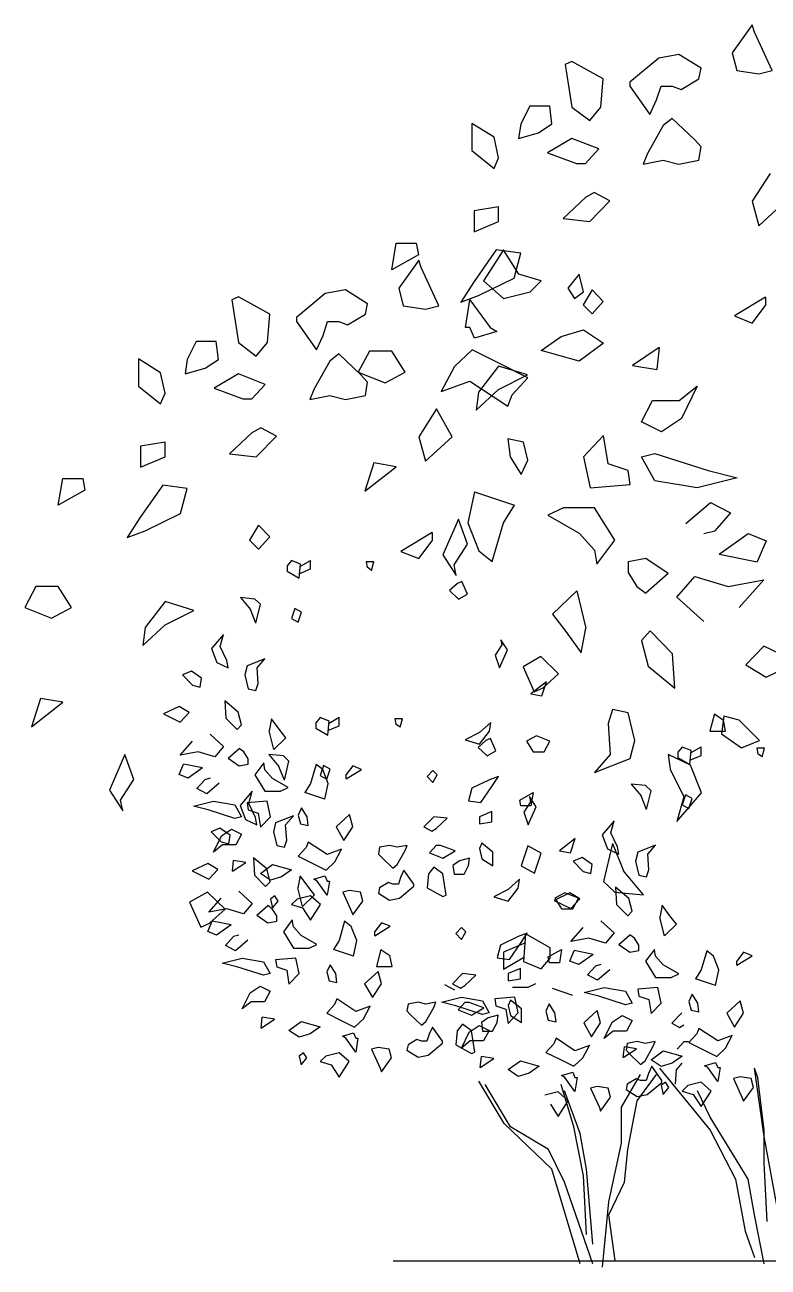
# Model space of a CAD drawing. Extents: x 334243 to 335327, y 65567 to 66446.
# Drawn here: x 334243 to 334765, y 65567 to 66438 of the extents above; entities that cross this region are included whole.
import ezdxf

# ---------------------------------------------------------------- set-up
doc = ezdxf.new("R2010")
doc.units = 0
doc.header["$MEASUREMENT"] = 0
doc.layers.get('0').update_dxf_attribs({"linetype": 'CONTINUOUS'})

msp = doc.modelspace()

# ---------------------------------------------------------------- linework, layer by layer
at = {"color": 7, "linetype": 'CONTINUOUS'}
for p, q in [((334753.69, 66438.5), (334739.62, 66418.97)), ((334755.25, 66433.42), (334753.69, 66438.5)), ((334767.75, 66406.47), (334755.25, 66433.42)), ((334627.12, 66412.72), (334622.44, 66410.77)), ((334622.44, 66410.77), (334627.12, 66380.69)), ((334649, 66400.61), (334627.12, 66412.72)), ((334688.06, 66415.06), (334667.75, 66398.27)), ((334702.12, 66417.8), (334688.06, 66415.06)), ((334717.75, 66408.03), (334702.12, 66417.8)), ((334739.62, 66418.97), (334742.75, 66406.47)), ((334716.19, 66400.61), (334717.75, 66408.03)), ((334742.75, 66406.47), (334758.38, 66404.12)), ((334758.38, 66404.12), (334767.75, 66406.47)), ((334647.44, 66380.69), (334649, 66400.61)), ((334667.75, 66398.27), (334667.75, 66395.53)), ((334667.75, 66395.53), (334681.81, 66375.61)), ((334686.5, 66385.77), (334689.62, 66395.53)), ((334689.62, 66395.53), (334697.44, 66395.53)), ((334697.44, 66395.53), (334703.69, 66393.19)), ((334703.69, 66393.19), (334716.19, 66400.61)), ((334681.81, 66375.61), (334686.5, 66385.77)), ((334597.44, 66381.47), (334591.19, 66368.97)), ((334611.5, 66381.47), (334597.44, 66381.47)), ((334613.06, 66368.97), (334611.5, 66381.47)), ((334627.12, 66380.69), (334639.62, 66371.31)), ((334639.62, 66371.31), (334647.44, 66380.69)), ((334572.44, 66359.59), (334556.81, 66369.36)), ((334556.81, 66369.36), (334556.81, 66350.22)), ((334591.19, 66368.97), (334589.62, 66358.81)), ((334603.69, 66362.72), (334613.06, 66368.97)), ((334691.19, 66367.8), (334680.25, 66348.27)), ((334697.44, 66372.88), (334691.19, 66367.8)), ((334713.06, 66358.03), (334697.44, 66372.88)), ((334575.56, 66345.14), (334572.44, 66359.59)), ((334589.62, 66358.81), (334603.69, 66362.72)), ((334627.12, 66358.81), (334609.94, 66348.66)), ((334645.88, 66351.39), (334627.12, 66358.81)), ((334556.81, 66350.22), (334572.44, 66337.72)), ((334636.5, 66341.23), (334645.88, 66351.39)), ((334717.75, 66352.95), (334713.06, 66358.03)), ((334716.19, 66343.58), (334717.75, 66352.95)), ((334572.44, 66337.72), (334575.56, 66345.14)), ((334609.94, 66348.66), (334630.25, 66341.23)), ((334630.25, 66341.23), (334636.5, 66341.23)), ((334680.25, 66348.27), (334677.12, 66340.84)), ((334677.12, 66340.84), (334691.19, 66343.58)), ((334691.19, 66343.58), (334702.12, 66340.84)), ((334702.12, 66340.84), (334716.19, 66343.58)), ((334766.19, 66334.2), (334753.69, 66314.67)), ((334636.5, 66317.41), (334620.88, 66302.56)), ((334642.75, 66320.92), (334636.5, 66317.41)), ((334639.62, 66300.61), (334653.69, 66315.06)), ((334653.69, 66315.06), (334642.75, 66320.92)), ((334753.69, 66314.67), (334758.38, 66297.48)), ((334758.38, 66297.48), (334777.12, 66314.67)), ((334575.56, 66310.77), (334558.38, 66308.03)), ((334558.38, 66308.03), (334558.38, 66293.19)), ((334575.56, 66300.61), (334575.56, 66310.77)), ((334558.38, 66293.19), (334575.56, 66300.61)), ((334620.88, 66302.56), (334639.62, 66300.61)), ((334500.56, 66266.62), (334503.69, 66285.38)), ((334503.69, 66285.38), (334517.75, 66285.38)), ((334517.75, 66285.38), (334519.31, 66277.17)), ((334574, 66280.69), (334558.38, 66258.42)), ((334578.97, 66280.73), (334564.91, 66258.86)), ((334591.19, 66278.34), (334574, 66280.69)), ((334589.91, 66263.55), (334578.97, 66280.73)), ((334519.31, 66277.17), (334500.56, 66266.62)), ((334519.59, 66273.31), (334505.53, 66253.78)), ((334521.16, 66268.23), (334519.59, 66273.31)), ((334586.5, 66260.77), (334591.19, 66278.34)), ((334533.66, 66241.28), (334521.16, 66268.23)), ((334605.53, 66258.86), (334589.91, 66263.55)), ((334632.09, 66263.55), (334624.28, 66253.78)), ((334635.22, 66251.05), (334632.09, 66263.55)), ((334505.53, 66253.78), (334508.66, 66241.28)), ((334558.38, 66258.42), (334549, 66243.97)), ((334561.5, 66248.66), (334586.5, 66260.77)), ((334564.91, 66258.86), (334578.97, 66246.36)), ((334597.72, 66251.05), (334605.53, 66258.86)), ((334624.28, 66253.78), (334628.97, 66246.36)), ((334393.03, 66247.53), (334388.34, 66245.58)), ((334388.34, 66245.58), (334393.03, 66215.5)), ((334414.91, 66235.42), (334393.03, 66247.53)), ((334453.97, 66249.88), (334433.66, 66233.08)), ((334468.03, 66252.61), (334453.97, 66249.88)), ((334483.66, 66242.84), (334468.03, 66252.61)), ((334549, 66243.97), (334561.5, 66248.66)), ((334552.41, 66226.05), (334555.53, 66245.58)), ((334555.53, 66245.58), (334569.59, 66226.05)), ((334578.97, 66246.36), (334597.72, 66251.05)), ((334628.97, 66246.36), (334635.22, 66251.05)), ((334641.19, 66252.56), (334634.94, 66242.02)), ((334649, 66244.36), (334641.19, 66252.56)), ((334763.06, 66247.48), (334741.19, 66234.2)), ((334763.06, 66247.48), (334763.06, 66241.62)), ((334482.09, 66235.42), (334483.66, 66242.84)), ((334508.66, 66241.28), (334524.28, 66238.94)), ((334524.28, 66238.94), (334533.66, 66241.28)), ((334634.94, 66242.02), (334641.19, 66235.77)), ((334641.19, 66235.77), (334649, 66244.36)), ((334753.69, 66229.12), (334763.06, 66241.62)), ((334413.34, 66215.5), (334414.91, 66235.42)), ((334433.66, 66233.08), (334433.66, 66230.34)), ((334433.66, 66230.34), (334447.72, 66210.42)), ((334452.41, 66220.58), (334455.53, 66230.34)), ((334455.53, 66230.34), (334463.34, 66230.34)), ((334463.34, 66230.34), (334469.59, 66228)), ((334469.59, 66228), (334482.09, 66235.42)), ((334741.19, 66234.2), (334753.69, 66229.12)), ((334447.72, 66210.42), (334452.41, 66220.58)), ((334555.53, 66226.05), (334552.41, 66226.05)), ((334558.66, 66218.62), (334555.53, 66226.05)), ((334574.28, 66223.31), (334558.66, 66218.62)), ((334569.59, 66226.05), (334574.28, 66223.31)), ((334605.53, 66210.03), (334619.59, 66219.8)), ((334619.59, 66219.8), (334635.22, 66224.48)), ((334635.22, 66224.48), (334649.28, 66215.11)), ((334363.34, 66216.28), (334357.09, 66203.78)), ((334377.41, 66216.28), (334363.34, 66216.28)), ((334378.97, 66203.78), (334377.41, 66216.28)), ((334393.03, 66215.5), (334405.53, 66206.12)), ((334405.53, 66206.12), (334413.34, 66215.5)), ((334557.09, 66210.42), (334544.59, 66198.7)), ((334575.84, 66201.05), (334557.09, 66210.42)), ((334632.09, 66202.61), (334605.53, 66210.03)), ((334649.28, 66215.11), (334632.09, 66202.61)), ((334688.34, 66211.98), (334669.59, 66199.48)), ((334688.34, 66211.98), (334686.78, 66196.75)), ((334338.34, 66194.41), (334322.72, 66204.17)), ((334322.72, 66204.17), (334322.72, 66185.03)), ((334357.09, 66203.78), (334355.53, 66193.62)), ((334369.59, 66197.53), (334378.97, 66203.78)), ((334457.09, 66202.61), (334446.16, 66183.08)), ((334463.34, 66207.69), (334457.09, 66202.61)), ((334478.97, 66192.84), (334463.34, 66207.69)), ((334484.94, 66209.59), (334477.12, 66194.75)), ((334500.56, 66209.59), (334484.94, 66209.59)), ((334509.94, 66194.75), (334500.56, 66209.59)), ((334341.47, 66179.95), (334338.34, 66194.41)), ((334355.53, 66193.62), (334369.59, 66197.53)), ((334393.03, 66193.62), (334375.84, 66183.47)), ((334411.78, 66186.2), (334393.03, 66193.62)), ((334477.12, 66194.75), (334495.88, 66187.33)), ((334483.66, 66187.77), (334478.97, 66192.84)), ((334495.88, 66187.33), (334509.94, 66194.75)), ((334544.59, 66198.7), (334535.22, 66181.12)), ((334575.56, 66199.05), (334561.5, 66180.69)), ((334595.88, 66192.8), (334575.56, 66199.05)), ((334575.56, 66182.64), (334595.88, 66192.8)), ((334596.16, 66190.89), (334575.84, 66201.05)), ((334669.59, 66199.48), (334686.78, 66196.75)), ((334322.72, 66185.03), (334338.34, 66172.53)), ((334402.41, 66176.05), (334411.78, 66186.2)), ((334482.09, 66178.39), (334483.66, 66187.77)), ((334535.22, 66181.12), (334555.53, 66188.55)), ((334555.53, 66188.55), (334582.09, 66170.97)), ((334585.22, 66178.78), (334596.16, 66190.89)), ((334702.41, 66174.88), (334714.91, 66185.03)), ((334714.91, 66185.03), (334703.97, 66162.38)), ((334338.34, 66172.53), (334341.47, 66179.95)), ((334375.84, 66183.47), (334396.16, 66176.05)), ((334396.16, 66176.05), (334402.41, 66176.05)), ((334446.16, 66183.08), (334443.03, 66175.66)), ((334443.03, 66175.66), (334457.09, 66178.39)), ((334457.09, 66178.39), (334468.03, 66175.66)), ((334468.03, 66175.66), (334482.09, 66178.39)), ((334559.94, 66168.19), (334575.56, 66182.64)), ((334561.5, 66180.69), (334559.94, 66168.19)), ((334582.09, 66170.97), (334585.22, 66178.78)), ((334532.09, 66169.02), (334519.59, 66149.48)), ((334543.03, 66149.48), (334532.09, 66169.02)), ((334675.84, 66160.03), (334683.66, 66174.88)), ((334683.66, 66174.88), (334702.41, 66174.88)), ((334689.91, 66153), (334675.84, 66160.03)), ((334703.97, 66162.38), (334689.91, 66153)), ((334402.41, 66152.22), (334386.78, 66137.38)), ((334408.66, 66155.73), (334402.41, 66152.22)), ((334405.53, 66135.42), (334419.59, 66149.88)), ((334419.59, 66149.88), (334408.66, 66155.73)), ((334519.59, 66149.48), (334524.28, 66132.3)), ((334524.28, 66132.3), (334543.03, 66149.48)), ((334649.28, 66150.27), (334635.22, 66135.42)), ((334652.41, 66130.34), (334649.28, 66150.27)), ((334341.47, 66145.58), (334324.28, 66142.84)), ((334324.28, 66142.84), (334324.28, 66128)), ((334341.47, 66135.42), (334341.47, 66145.58)), ((334593.03, 66145.58), (334582.09, 66147.92)), ((334582.09, 66147.92), (334583.66, 66135.42)), ((334596.16, 66133.08), (334593.03, 66145.58)), ((334324.28, 66128), (334341.47, 66135.42)), ((334386.78, 66137.38), (334405.53, 66135.42)), ((334583.66, 66135.42), (334591.47, 66122.92)), ((334591.47, 66122.92), (334596.16, 66133.08)), ((334635.22, 66135.42), (334639.91, 66113.55)), ((334675.84, 66135.42), (334685.22, 66137.77)), ((334685.22, 66118.62), (334675.84, 66135.42)), ((334685.22, 66137.77), (334722.72, 66125.66)), ((334488.06, 66131.08), (334481.81, 66111.16)), ((334481.81, 66111.16), (334503.69, 66128.34)), ((334503.69, 66128.34), (334488.06, 66131.08)), ((334666.47, 66125.66), (334652.41, 66130.34)), ((334668.03, 66115.89), (334666.47, 66125.66)), ((334722.72, 66125.66), (334743.03, 66120.58)), ((334266.47, 66101.44), (334269.59, 66120.19)), ((334269.59, 66120.19), (334283.66, 66120.19)), ((334283.66, 66120.19), (334285.22, 66111.98)), ((334339.91, 66115.5), (334324.28, 66093.23)), ((334357.09, 66113.16), (334339.91, 66115.5)), ((334639.91, 66113.55), (334668.03, 66115.89)), ((334714.91, 66113.55), (334685.22, 66118.62)), ((334743.03, 66120.58), (334714.91, 66113.55)), ((334285.22, 66111.98), (334266.47, 66101.44)), ((334352.41, 66095.58), (334357.09, 66113.16)), ((334558.66, 66110.81), (334553.97, 66088.94)), ((334558.66, 66110.81), (334586.78, 66101.44)), ((334578.97, 66088.94), (334586.78, 66101.44)), ((334621.16, 66099.48), (334610.22, 66094.41)), ((334643.03, 66099.48), (334621.16, 66099.48)), ((334657.09, 66076.83), (334643.03, 66099.48)), ((334707.09, 66088.55), (334724.28, 66103.39)), ((334724.28, 66103.39), (334738.34, 66095.97)), ((334324.28, 66093.23), (334314.91, 66078.78)), ((334327.41, 66083.47), (334352.41, 66095.58)), ((334547.44, 66091.62), (334536.5, 66066.62)), ((334553.69, 66074.05), (334547.44, 66091.62)), ((334553.97, 66088.94), (334561.78, 66069.41)), ((334571.16, 66061.98), (334578.97, 66088.94)), ((334610.22, 66094.41), (334632.09, 66081.91)), ((334738.34, 66095.97), (334727.41, 66083.47)), ((334314.91, 66078.78), (334327.41, 66083.47)), ((334407.09, 66087.38), (334400.84, 66076.83)), ((334414.91, 66079.17), (334407.09, 66087.38)), ((334528.97, 66082.3), (334507.09, 66069.02)), ((334528.97, 66082.3), (334528.97, 66076.44)), ((334632.09, 66081.91), (334643.03, 66069.8)), ((334719.59, 66081.52), (334727.41, 66083.47)), ((334730.53, 66067.06), (334750.84, 66081.52)), ((334750.84, 66081.52), (334763.34, 66076.44)), ((334400.84, 66076.83), (334407.09, 66070.58)), ((334407.09, 66070.58), (334414.91, 66079.17)), ((334519.59, 66063.94), (334528.97, 66076.44)), ((334544.31, 66059.59), (334553.69, 66074.05)), ((334644.59, 66060.03), (334657.09, 66076.83)), ((334763.34, 66076.44), (334757.09, 66061.59)), ((334430.25, 66062.52), (334427.12, 66058.82)), ((334436.5, 66059.99), (334430.25, 66062.52)), ((334436.5, 66058.62), (334443.53, 66062.73)), ((334443.53, 66056.66), (334443.53, 66062.73)), ((334507.09, 66069.02), (334519.59, 66063.94)), ((334536.5, 66066.62), (334545.88, 66052.17)), ((334561.78, 66069.41), (334571.16, 66061.98)), ((334643.03, 66069.8), (334644.59, 66060.03)), ((334678.97, 66063.94), (334666.47, 66061.59)), ((334694.59, 66053.39), (334678.97, 66063.94)), ((334730.53, 66067.06), (334757.09, 66061.59)), ((334427.12, 66058.82), (334427.12, 66055.1)), ((334427.12, 66055.1), (334435.72, 66050.23)), ((334435.72, 66050.23), (334436.5, 66059.99)), ((334435.72, 66053.35), (334443.53, 66056.66)), ((334482.59, 66061.74), (334483.38, 66057.84)), ((334488.06, 66061.74), (334482.59, 66061.74)), ((334486.5, 66055.7), (334483.38, 66057.84)), ((334486.5, 66055.7), (334488.06, 66061.74)), ((334545.88, 66052.17), (334544.31, 66059.59)), ((334666.47, 66061.59), (334666.47, 66054.17)), ((334666.47, 66054.17), (334672.72, 66044.41)), ((334694.59, 66053.39), (334678.97, 66039.72)), ((334250.84, 66044.41), (334243.03, 66029.56)), ((334266.47, 66044.41), (334250.84, 66044.41)), ((334275.84, 66029.56), (334266.47, 66044.41)), ((334546.66, 66046.51), (334541.19, 66041.63)), ((334549.78, 66047.88), (334546.66, 66046.51)), ((334553.69, 66039.09), (334549.78, 66047.88)), ((334672.72, 66044.41), (334678.97, 66039.72)), ((334700.84, 66036.98), (334713.34, 66051.44)), ((334713.34, 66051.44), (334736.78, 66044.41)), ((334736.78, 66044.41), (334761.78, 66049.09)), ((334761.78, 66049.09), (334744.59, 66029.56)), ((334404.47, 66035.57), (334394.31, 66036.55)), ((334394.31, 66036.55), (334401.34, 66028.15)), ((334541.19, 66041.63), (334547.44, 66035.57)), ((334547.44, 66035.57), (334553.69, 66039.09)), ((334630.53, 66041.28), (334613.34, 66024.88)), ((334630.53, 66041.28), (334636.78, 66015.11)), ((334719.59, 66019.8), (334700.84, 66036.98)), ((334243.03, 66029.56), (334261.78, 66022.14)), ((334261.78, 66022.14), (334275.84, 66029.56)), ((334341.47, 66033.86), (334327.41, 66015.5)), ((334361.78, 66027.61), (334341.47, 66033.86)), ((334341.47, 66017.45), (334361.78, 66027.61)), ((334405.25, 66018.59), (334401.34, 66028.15)), ((334408.38, 66031.87), (334404.47, 66035.57)), ((334405.25, 66018.59), (334408.38, 66031.87)), ((334432.59, 66028.93), (334430.25, 66021.9)), ((334437.28, 66026.4), (334432.59, 66028.93)), ((334430.25, 66021.9), (334434.94, 66019.37)), ((334434.94, 66019.37), (334437.28, 66026.4)), ((334613.34, 66024.88), (334622.72, 66012.77)), ((334325.84, 66003), (334341.47, 66017.45)), ((334327.41, 66015.5), (334325.84, 66003)), ((334382.59, 66010.77), (334374, 66000.8)), ((334380.25, 66002.18), (334382.59, 66010.77)), ((334622.72, 66012.77), (334633.66, 65997.92)), ((334633.66, 65997.92), (334636.78, 66015.11)), ((334682.09, 66013.16), (334675.84, 66006.52)), ((334697.72, 65997.14), (334682.09, 66013.16)), ((334374, 66000.8), (334377.91, 65991.04)), ((334384.94, 65992.41), (334380.25, 66002.18)), ((334384.94, 65992.41), (334380.25, 66002.18)), ((334577.91, 66003.35), (334573.22, 65996.12)), ((334577.12, 66007.05), (334577.91, 66003.35)), ((334581.81, 65999.84), (334577.12, 66007.05)), ((334675.84, 66006.52), (334680.53, 65988.55)), ((334761.78, 66002.61), (334749.28, 65989.33)), ((334785.22, 65991.28), (334761.78, 66002.61)), ((334385.72, 65987.34), (334384.94, 65992.41)), ((334411.5, 65993.59), (334399, 65988.7)), ((334406.03, 65987.34), (334411.5, 65993.59)), ((334573.22, 65996.12), (334576.34, 65987.34)), ((334576.34, 65987.34), (334581.81, 65999.84)), ((334605.25, 65995.14), (334592.75, 65988.11)), ((334617.75, 65983.03), (334605.25, 65995.14)), ((334699.28, 65972.92), (334697.72, 65997.14)), ((334359.94, 65984.99), (334353.69, 65982.45)), ((334366.97, 65980.1), (334359.94, 65984.99)), ((334377.91, 65991.04), (334385.72, 65987.34)), ((334399, 65988.7), (334397.44, 65982.45)), ((334406.81, 65976.4), (334406.03, 65987.34)), ((334592.75, 65988.11), (334600.56, 65970.53)), ((334680.53, 65988.55), (334699.28, 65972.92)), ((334749.28, 65989.33), (334763.34, 65980.73)), ((334763.34, 65980.73), (334785.22, 65991.28)), ((334353.69, 65982.45), (334360.72, 65975.23)), ((334360.72, 65975.23), (334366.19, 65973.85)), ((334366.19, 65973.85), (334366.97, 65980.1)), ((334397.44, 65982.45), (334399.78, 65972.68)), ((334405.25, 65971.51), (334406.81, 65976.4)), ((334609.16, 65977.57), (334598.22, 65968.98)), ((334606.03, 65967.6), (334609.16, 65977.57)), ((334606.81, 65973.27), (334617.75, 65983.03)), ((334399.78, 65972.68), (334405.25, 65971.51)), ((334598.22, 65968.98), (334606.03, 65967.6)), ((334600.56, 65970.53), (334606.81, 65973.27)), ((334253.97, 65965.89), (334247.72, 65945.97)), ((334247.72, 65945.97), (334269.59, 65963.16)), ((334269.59, 65963.16), (334253.97, 65965.89)), ((334351.34, 65960.18), (334340.41, 65954.91)), ((334358.38, 65955.88), (334351.34, 65960.18)), ((334383.38, 65964.09), (334384.16, 65951.98)), ((334392.75, 65956.27), (334383.38, 65964.09)), ((334655.53, 65958.08), (334652.41, 65948.31)), ((334666.47, 65955.73), (334655.53, 65958.08)), ((334340.41, 65954.91), (334352.12, 65949.24)), ((334352.12, 65949.24), (334358.38, 65955.88)), ((334384.16, 65951.98), (334391.97, 65943.98)), ((334395.09, 65947.29), (334392.75, 65956.27)), ((334416.19, 65951.59), (334414.62, 65942.99)), ((334421.66, 65944.16), (334416.19, 65951.59)), ((334450.34, 65952.39), (334447.22, 65948.69)), ((334447.22, 65948.69), (334447.22, 65944.97)), ((334456.59, 65949.86), (334450.34, 65952.39)), ((334455.81, 65940.09), (334456.59, 65949.86)), ((334456.59, 65948.48), (334463.62, 65952.59)), ((334463.62, 65946.53), (334463.62, 65952.59)), ((334502.69, 65951.61), (334503.47, 65947.7)), ((334508.16, 65951.61), (334502.69, 65951.61)), ((334506.59, 65945.56), (334508.16, 65951.61)), ((334570.09, 65949.05), (334562.28, 65941.82)), ((334569.31, 65942.8), (334570.09, 65949.05)), ((334671.16, 65936.2), (334666.47, 65955.73)), ((334727.12, 65954.91), (334724, 65942.8)), ((334727.12, 65954.91), (334733.38, 65950.61)), ((334733.66, 65953.39), (334732.09, 65940.89)), ((334734.94, 65942.8), (334733.38, 65950.61)), ((334744.59, 65950.66), (334733.66, 65953.39)), ((334758.66, 65936.2), (334744.59, 65950.66)), ((334373.22, 65940.65), (334382.59, 65932.05)), ((334391.97, 65943.98), (334395.09, 65947.29)), ((334417.75, 65929.91), (334414.62, 65942.99)), ((334426.34, 65938.12), (334421.66, 65944.16)), ((334447.22, 65944.97), (334455.81, 65940.09)), ((334455.81, 65943.22), (334463.62, 65946.53)), ((334506.59, 65945.56), (334503.47, 65947.7)), ((334562.28, 65941.82), (334552.12, 65936.74)), ((334562.28, 65933.62), (334569.31, 65942.8)), ((334652.41, 65948.31), (334653.97, 65926.44)), ((334724, 65942.8), (334734.94, 65942.8)), ((334732.09, 65940.89), (334746.16, 65931.12)), ((334352.12, 65926.01), (334360.72, 65935.77)), ((334382.59, 65932.05), (334376.34, 65924.84)), ((334417.75, 65929.91), (334426.34, 65938.12)), ((334552.12, 65936.74), (334562.28, 65933.62)), ((334566.75, 65936.38), (334561.28, 65931.5)), ((334561.28, 65931.5), (334567.53, 65925.44)), ((334569.88, 65937.75), (334566.75, 65936.38)), ((334573.78, 65928.95), (334569.88, 65937.75)), ((334602.12, 65939.48), (334595.09, 65935.77)), ((334595.09, 65935.77), (334599.78, 65928.35)), ((334611.5, 65935.77), (334602.12, 65939.48)), ((334607.59, 65928.35), (334611.5, 65935.77)), ((334668.03, 65923.7), (334671.16, 65936.2)), ((334704.5, 65931.74), (334701.38, 65928.04)), ((334710.75, 65929.21), (334704.5, 65931.74)), ((334710.75, 65927.84), (334717.78, 65931.95)), ((334717.78, 65925.88), (334717.78, 65931.95)), ((334746.16, 65931.12), (334758.66, 65936.2)), ((334313.34, 65926.44), (334302.41, 65901.44)), ((334319.59, 65908.86), (334313.34, 65926.44)), ((334364.62, 65928.35), (334352.12, 65926.01)), ((334376.34, 65924.84), (334364.62, 65928.35)), ((334385.72, 65923.85), (334393.53, 65930.7)), ((334385.72, 65923.85), (334393.53, 65918.59)), ((334396.66, 65928.35), (334393.53, 65930.7)), ((334399.78, 65923.46), (334396.66, 65928.35)), ((334399.78, 65919.76), (334399.78, 65923.46)), ((334424.56, 65925.44), (334414.41, 65926.42)), ((334414.41, 65926.42), (334421.44, 65918.02)), ((334428.47, 65921.73), (334424.56, 65925.44)), ((334567.53, 65925.44), (334573.78, 65928.95)), ((334599.78, 65928.35), (334607.59, 65928.35)), ((334653.97, 65926.44), (334643.03, 65913.94)), ((334643.03, 65913.94), (334668.03, 65923.7)), ((334694.59, 65926.44), (334696.16, 65916.28)), ((334710.22, 65919.02), (334694.59, 65926.44)), ((334701.38, 65928.04), (334701.38, 65924.32)), ((334701.38, 65924.32), (334709.97, 65919.45)), ((334709.97, 65919.45), (334710.75, 65929.21)), ((334709.97, 65922.57), (334717.78, 65925.88)), ((334756.84, 65930.96), (334757.62, 65927.05)), ((334762.31, 65930.96), (334756.84, 65930.96)), ((334760.75, 65924.91), (334757.62, 65927.05)), ((334760.75, 65924.91), (334762.31, 65930.96)), ((334351.34, 65912.34), (334354.47, 65919.76)), ((334367.75, 65917.02), (334354.47, 65919.76)), ((334367.75, 65917.02), (334357.59, 65909.79)), ((334393.53, 65918.59), (334399.78, 65919.76)), ((334410.72, 65920.54), (334404.47, 65912.13)), ((334411.5, 65915.65), (334410.72, 65920.54)), ((334416.97, 65909.6), (334411.5, 65915.65)), ((334425.34, 65908.45), (334421.44, 65918.02)), ((334425.34, 65908.45), (334428.47, 65921.73)), ((334447.44, 65919.55), (334443.53, 65906.09)), ((334452.12, 65915.85), (334447.44, 65919.55)), ((334452.69, 65918.8), (334450.34, 65911.77)), ((334456.03, 65906.09), (334452.12, 65915.85)), ((334457.38, 65916.27), (334452.69, 65918.8)), ((334455.03, 65909.23), (334457.38, 65916.27)), ((334473.22, 65918.59), (334468.53, 65912.34)), ((334468.53, 65909.4), (334479.47, 65916.04)), ((334479.47, 65916.04), (334473.22, 65918.59)), ((334529.47, 65915.26), (334525.56, 65910.96)), ((334532.59, 65912.13), (334529.47, 65915.26)), ((334696.16, 65916.28), (334705.53, 65896.75)), ((334696.16, 65916.28), (334705.53, 65896.75)), ((334718.03, 65899.48), (334710.22, 65919.02)), ((334310.22, 65894.41), (334319.59, 65908.86)), ((334357.59, 65909.79), (334351.34, 65912.34)), ((334363.84, 65902.57), (334369.31, 65908.82)), ((334373.22, 65909.79), (334369.31, 65908.82)), ((334379.47, 65906.27), (334370.88, 65898.85)), ((334404.47, 65912.13), (334411.5, 65900.8)), ((334427.91, 65903.35), (334416.97, 65909.6)), ((334443.53, 65906.09), (334439.62, 65899.84)), ((334450.34, 65911.77), (334455.03, 65909.23)), ((334453.69, 65895.15), (334456.03, 65906.09)), ((334468.53, 65909.4), (334468.53, 65912.34)), ((334525.56, 65910.96), (334529.47, 65906.87)), ((334529.47, 65906.87), (334532.59, 65912.13)), ((334569.31, 65908.82), (334556.81, 65902.76)), ((334575.56, 65911.16), (334569.31, 65908.82)), ((334570.88, 65903.93), (334575.56, 65911.16)), ((334678.72, 65904.79), (334668.56, 65905.77)), ((334668.56, 65905.77), (334675.59, 65897.37)), ((334302.41, 65901.44), (334311.78, 65886.98)), ((334370.88, 65898.85), (334363.84, 65902.57)), ((334402.69, 65900.64), (334394.09, 65890.67)), ((334400.34, 65892.05), (334402.69, 65900.64)), ((334411.5, 65900.8), (334422.44, 65900.8)), ((334422.44, 65900.8), (334427.91, 65903.35)), ((334453.69, 65895.15), (334439.62, 65899.84)), ((334556.81, 65902.76), (334554.47, 65893.98)), ((334563.06, 65892.8), (334570.88, 65903.93)), ((334590.41, 65894.55), (334599.78, 65899.84)), ((334597.22, 65896.92), (334598, 65893.22)), ((334601.91, 65889.7), (334597.22, 65896.92)), ((334599.78, 65899.84), (334598.22, 65890.46)), ((334679.5, 65887.8), (334675.59, 65897.37)), ((334682.62, 65901.09), (334678.72, 65904.79)), ((334679.5, 65887.8), (334682.62, 65901.09)), ((334700.84, 65879.56), (334718.03, 65899.48)), ((334705.53, 65896.75), (334700.84, 65879.56)), ((334706.84, 65898.15), (334704.5, 65891.12)), ((334711.53, 65895.62), (334706.84, 65898.15)), ((334311.78, 65886.98), (334310.22, 65894.41)), ((334361.5, 65890.26), (334375.56, 65893.77)), ((334371.66, 65887.73), (334361.5, 65890.26)), ((334390.41, 65881.66), (334371.66, 65887.73)), ((334375.56, 65893.77), (334390.41, 65891.24)), ((334390.41, 65891.24), (334395.09, 65882.84)), ((334394.09, 65890.67), (334398, 65880.91)), ((334413.06, 65893.77), (334399, 65892.6)), ((334399, 65892.6), (334399.78, 65887.73)), ((334399.78, 65887.73), (334406.81, 65885.38)), ((334405.03, 65882.28), (334400.34, 65892.05)), ((334405.03, 65882.28), (334400.34, 65892.05)), ((334415.41, 65882.84), (334413.06, 65893.77)), ((334437.28, 65889.09), (334434.94, 65884.01)), ((334441.19, 65882.84), (334437.28, 65889.09)), ((334554.47, 65893.98), (334563.06, 65892.8)), ((334591.19, 65890.46), (334590.41, 65894.55)), ((334598.22, 65890.46), (334591.19, 65890.46)), ((334598, 65893.22), (334593.31, 65885.98)), ((334596.44, 65877.2), (334601.91, 65889.7)), ((334704.5, 65891.12), (334709.19, 65888.59)), ((334709.19, 65888.59), (334711.53, 65895.62)), ((334395.09, 65882.84), (334390.41, 65881.66)), ((334398, 65880.91), (334405.81, 65877.2)), ((334405.81, 65877.2), (334405.03, 65882.28)), ((334406.81, 65885.38), (334408.38, 65875.41)), ((334408.38, 65875.41), (334415.41, 65882.84)), ((334431.59, 65883.45), (334419.09, 65878.56)), ((334426.12, 65877.2), (334431.59, 65883.45)), ((334434.94, 65884.01), (334436.5, 65877.76)), ((334441.97, 65876.59), (334441.19, 65882.84)), ((334470.88, 65884.4), (334461.5, 65875.8)), ((334473.22, 65875.8), (334470.88, 65884.4)), ((334530.25, 65882.84), (334523.22, 65875.62)), ((334539.62, 65881.87), (334530.25, 65882.84)), ((334531.81, 65874.45), (334539.62, 65881.87)), ((334570.88, 65886.55), (334562.28, 65882.84)), ((334562.28, 65882.84), (334562.28, 65877.76)), ((334562.28, 65877.76), (334570.88, 65879.13)), ((334570.88, 65879.13), (334570.88, 65886.55)), ((334593.31, 65885.98), (334596.44, 65877.2)), ((334656.84, 65879.99), (334648.25, 65870.02)), ((334654.5, 65871.4), (334656.84, 65879.99)), ((334380.03, 65874.86), (334373.78, 65872.31)), ((334373.78, 65872.31), (334380.81, 65865.09)), ((334387.06, 65869.97), (334380.03, 65874.86)), ((334381.03, 65869.37), (334388.06, 65874.05)), ((334388.06, 65874.05), (334395.09, 65870.54)), ((334395.09, 65870.54), (334391.19, 65863.12)), ((334419.09, 65878.56), (334417.53, 65872.31)), ((334417.53, 65872.31), (334419.88, 65862.55)), ((334426.91, 65866.27), (334426.12, 65877.2)), ((334436.5, 65877.76), (334441.97, 65876.59)), ((334461.5, 65875.8), (334466.97, 65866.04)), ((334466.97, 65866.04), (334473.22, 65875.8)), ((334523.22, 65875.62), (334528.69, 65872.68)), ((334528.69, 65872.68), (334531.81, 65874.45)), ((334648.25, 65870.02), (334652.16, 65860.26)), ((334659.19, 65861.63), (334654.5, 65871.4)), ((334659.19, 65861.63), (334654.5, 65871.4)), ((334375.56, 65858.04), (334381.03, 65869.37)), ((334381.81, 65863.12), (334375.56, 65858.04)), ((334380.81, 65865.09), (334386.28, 65863.72)), ((334391.19, 65863.12), (334381.81, 65863.12)), ((334386.28, 65863.72), (334387.06, 65869.97)), ((334419.88, 65862.55), (334425.34, 65861.38)), ((334425.34, 65861.38), (334426.91, 65866.27)), ((334441.97, 65865.07), (334440.41, 65861.16)), ((334455.25, 65856.27), (334441.97, 65865.07)), ((334491.97, 65861.35), (334491.19, 65856.66)), ((334499, 65862.73), (334491.97, 65861.35)), ((334504.47, 65861.35), (334499, 65862.73)), ((334511.5, 65862.73), (334504.47, 65861.35)), ((334509.94, 65859.01), (334511.5, 65862.73)), ((334531.81, 65862.52), (334527.12, 65857.45)), ((334534.94, 65862.52), (334531.81, 65862.52)), ((334545.09, 65858.82), (334534.94, 65862.52)), ((334563.84, 65864.29), (334562.28, 65860.57)), ((334571.66, 65858.04), (334563.84, 65864.29)), ((334596.16, 65862.38), (334591.47, 65848.31)), ((334605.53, 65857.3), (334596.16, 65862.38)), ((334629.25, 65867.44), (334618.31, 65858.84)), ((334626.12, 65857.47), (334629.25, 65867.44)), ((334655.53, 65863.94), (334649.28, 65837.38)), ((334655.53, 65863.94), (334663.34, 65844.8)), ((334659.97, 65856.55), (334659.19, 65861.63)), ((334685.75, 65862.8), (334673.25, 65857.91)), ((334680.28, 65856.55), (334685.75, 65862.8)), ((334403.47, 65853.95), (334404.25, 65841.84)), ((334412.84, 65846.14), (334403.47, 65853.95)), ((334440.41, 65861.16), (334434.94, 65855.1)), ((334434.94, 65855.1), (334445.09, 65850.02)), ((334465.41, 65859.99), (334455.25, 65856.27)), ((334460.72, 65851.2), (334465.41, 65859.99)), ((334491.19, 65856.66), (334493.53, 65854.13)), ((334493.53, 65854.13), (334501.34, 65846.71)), ((334504.47, 65849.24), (334509.94, 65859.01)), ((334527.12, 65857.45), (334536.5, 65853.74)), ((334536.5, 65853.74), (334545.09, 65858.82)), ((334555.25, 65853.74), (334548.22, 65851.79)), ((334554.47, 65848.66), (334555.25, 65853.74)), ((334562.28, 65860.57), (334563.84, 65853.35)), ((334563.84, 65853.35), (334571.66, 65848.46)), ((334571.66, 65848.46), (334571.66, 65858.04)), ((334600.84, 65843.23), (334605.53, 65857.3)), ((334618.31, 65858.84), (334626.12, 65857.47)), ((334634.19, 65854.21), (334627.94, 65851.66)), ((334641.22, 65849.32), (334634.19, 65854.21)), ((334652.16, 65860.26), (334659.97, 65856.55)), ((334673.25, 65857.91), (334671.69, 65851.66)), ((334681.06, 65845.62), (334680.28, 65856.55)), ((334371.44, 65850.05), (334360.5, 65844.78)), ((334360.5, 65844.78), (334372.22, 65839.11)), ((334378.47, 65845.75), (334371.44, 65850.05)), ((334372.22, 65839.11), (334378.47, 65845.75)), ((334388.84, 65844.55), (334389.62, 65852.18)), ((334388.84, 65844.55), (334398.22, 65850.8)), ((334398.22, 65850.8), (334389.62, 65852.18)), ((334408.38, 65842.99), (334416.97, 65849.24)), ((334415.19, 65837.16), (334412.84, 65846.14)), ((334416.97, 65849.24), (334430.25, 65845.54)), ((334430.25, 65845.54), (334423.22, 65840.65)), ((334445.09, 65850.02), (334454.47, 65845.34)), ((334454.47, 65845.34), (334460.72, 65851.2)), ((334501.34, 65846.71), (334504.47, 65849.24)), ((334509.16, 65845.34), (334506.81, 65840.26)), ((334516.19, 65835.38), (334509.16, 65845.34)), ((334530.25, 65847.49), (334526.34, 65842.8)), ((334536.5, 65842.8), (334530.25, 65847.49)), ((334548.22, 65851.79), (334543.53, 65848.66)), ((334543.53, 65848.66), (334544.31, 65842.41)), ((334551.34, 65842.41), (334554.47, 65848.66)), ((334591.47, 65848.31), (334600.84, 65843.23)), ((334627.94, 65851.66), (334634.97, 65844.45)), ((334634.97, 65844.45), (334640.44, 65843.07)), ((334640.44, 65843.07), (334641.22, 65849.32)), ((334677.41, 65828), (334663.34, 65844.8)), ((334671.69, 65851.66), (334674.03, 65841.9)), ((334679.5, 65840.73), (334681.06, 65845.62)), ((334404.25, 65841.84), (334412.06, 65833.84)), ((334415.41, 65838.3), (334408.38, 65842.99)), ((334412.06, 65833.84), (334415.19, 65837.16)), ((334423.22, 65840.65), (334415.41, 65838.3)), ((334436.28, 65841.45), (334434.72, 65832.86)), ((334441.75, 65834.03), (334436.28, 65841.45)), ((334445.88, 65838.9), (334453.69, 65841.24)), ((334448.22, 65837.52), (334445.88, 65838.9)), ((334455.25, 65827.76), (334448.22, 65837.52)), ((334453.69, 65841.24), (334455.25, 65837.52)), ((334456.81, 65837.52), (334455.25, 65827.76)), ((334455.25, 65837.52), (334456.81, 65837.52)), ((334498.22, 65836.55), (334491.97, 65832.84)), ((334501.34, 65835.38), (334498.22, 65836.55)), ((334505.25, 65835.38), (334501.34, 65835.38)), ((334506.81, 65840.26), (334505.25, 65835.38)), ((334516.19, 65834.01), (334516.19, 65835.38)), ((334526.34, 65842.8), (334525.56, 65832.84)), ((334538.84, 65827.76), (334536.5, 65842.8)), ((334544.31, 65842.41), (334551.34, 65842.41)), ((334590.19, 65838.92), (334582.38, 65831.69)), ((334589.41, 65832.67), (334590.19, 65838.92)), ((334649.28, 65837.38), (334657.09, 65829.95)), ((334674.03, 65841.9), (334679.5, 65840.73)), ((334371.16, 65829.95), (334358.66, 65822.92)), ((334383.66, 65817.84), (334371.16, 65829.95)), ((334393.31, 65830.52), (334402.69, 65821.92)), ((334418.53, 65827.37), (334415.41, 65825.02)), ((334420.88, 65823.66), (334418.53, 65827.37)), ((334443.53, 65827.37), (334434.16, 65825.02)), ((334437.84, 65819.78), (334434.72, 65832.86)), ((334437.84, 65819.78), (334446.44, 65827.98)), ((334446.44, 65827.98), (334441.75, 65834.03)), ((334450.56, 65821.12), (334443.53, 65827.37)), ((334470.88, 65831.09), (334466.19, 65829.91)), ((334466.19, 65829.91), (334472.44, 65816.43)), ((334478.69, 65829.91), (334470.88, 65831.09)), ((334480.25, 65823.66), (334478.69, 65829.91)), ((334491.97, 65832.84), (334491.19, 65829.13)), ((334491.19, 65829.13), (334499, 65824.24)), ((334506.03, 65825.62), (334516.19, 65834.01)), ((334525.56, 65832.84), (334536.5, 65826.79)), ((334536.5, 65826.79), (334538.84, 65827.76)), ((334582.38, 65831.69), (334572.22, 65826.61)), ((334572.22, 65826.61), (334582.38, 65823.48)), ((334582.38, 65823.48), (334589.41, 65832.67)), ((334625.59, 65829.4), (334614.66, 65824.13)), ((334622.22, 65829.34), (334615.19, 65825.64)), ((334631.59, 65825.64), (334622.22, 65829.34)), ((334632.62, 65825.1), (334625.59, 65829.4)), ((334657.09, 65829.95), (334677.41, 65828)), ((334657.62, 65833.3), (334658.41, 65821.2)), ((334667, 65825.49), (334657.62, 65833.3)), ((334358.66, 65822.92), (334366.47, 65805.34)), ((334372.22, 65815.88), (334380.81, 65825.64)), ((334384.72, 65818.22), (334372.22, 65815.88)), ((334372.72, 65808.08), (334383.66, 65817.84)), ((334396.44, 65814.7), (334384.72, 65818.22)), ((334402.69, 65821.92), (334396.44, 65814.7)), ((334405.81, 65813.72), (334413.62, 65820.56)), ((334416.75, 65818.22), (334413.62, 65820.56)), ((334415.41, 65825.02), (334416.97, 65818.77)), ((334419.88, 65813.33), (334416.75, 65818.22)), ((334416.97, 65818.77), (334420.88, 65823.66)), ((334434.16, 65825.02), (334430.25, 65821.12)), ((334430.25, 65821.12), (334438.06, 65818.77)), ((334438.06, 65818.77), (334443.53, 65810.18)), ((334443.53, 65810.18), (334450.56, 65821.12)), ((334473.22, 65813.9), (334480.25, 65823.66)), ((334499, 65824.24), (334506.03, 65825.62)), ((334614.66, 65824.13), (334626.38, 65818.46)), ((334615.19, 65825.64), (334619.88, 65818.22)), ((334619.88, 65818.22), (334627.69, 65818.22)), ((334626.38, 65818.46), (334632.62, 65825.1)), ((334627.69, 65818.22), (334631.59, 65825.64)), ((334658.41, 65821.2), (334666.22, 65813.2)), ((334669.34, 65816.51), (334667, 65825.49)), ((334690.44, 65820.8), (334688.88, 65812.21)), ((334695.91, 65813.38), (334690.44, 65820.8)), ((334371.44, 65802.2), (334374.56, 65809.62)), ((334387.84, 65806.89), (334374.56, 65809.62)), ((334405.81, 65813.72), (334413.62, 65808.45)), ((334413.62, 65808.45), (334419.88, 65809.62)), ((334419.88, 65809.62), (334419.88, 65813.33)), ((334430.81, 65810.41), (334424.56, 65802)), ((334431.59, 65805.52), (334430.81, 65810.41)), ((334467.53, 65809.42), (334463.62, 65795.95)), ((334472.22, 65805.72), (334467.53, 65809.42)), ((334472.44, 65816.43), (334473.22, 65813.9)), ((334647.47, 65809.87), (334656.84, 65801.27)), ((334666.22, 65813.2), (334669.34, 65816.51)), ((334692, 65799.13), (334688.88, 65812.21)), ((334700.59, 65807.34), (334695.91, 65813.38)), ((334366.47, 65805.34), (334372.72, 65808.08)), ((334377.69, 65799.66), (334371.44, 65802.2)), ((334387.84, 65806.89), (334377.69, 65799.66)), ((334424.56, 65802), (334431.59, 65790.67)), ((334437.06, 65799.47), (334431.59, 65805.52)), ((334476.12, 65795.95), (334472.22, 65805.72)), ((334493.31, 65808.45), (334488.62, 65802.2)), ((334488.62, 65799.27), (334499.56, 65805.91)), ((334488.62, 65799.27), (334488.62, 65802.2)), ((334499.56, 65805.91), (334493.31, 65808.45)), ((334549.56, 65805.12), (334545.66, 65800.83)), ((334545.66, 65800.83), (334549.56, 65796.73)), ((334552.69, 65802), (334549.56, 65805.12)), ((334549.56, 65796.73), (334552.69, 65802)), ((334595.66, 65801.03), (334589.41, 65798.69)), ((334590.97, 65793.8), (334595.66, 65801.03)), ((334594.59, 65800.66), (334593.03, 65781.12)), ((334611.78, 65790.89), (334594.59, 65800.66)), ((334626.38, 65795.23), (334634.97, 65804.99)), ((334656.84, 65801.27), (334650.59, 65794.05)), ((334692, 65799.13), (334700.59, 65807.34)), ((334383.94, 65792.44), (334389.41, 65798.69)), ((334390.97, 65788.72), (334383.94, 65792.44)), ((334393.31, 65799.66), (334389.41, 65798.69)), ((334399.56, 65796.14), (334390.97, 65788.72)), ((334448, 65793.22), (334437.06, 65799.47)), ((334442.53, 65790.67), (334448, 65793.22)), ((334463.62, 65795.95), (334459.72, 65789.7)), ((334473.78, 65785.02), (334476.12, 65795.95)), ((334576.91, 65792.62), (334574.56, 65783.84)), ((334589.41, 65798.69), (334576.91, 65792.62)), ((334594.59, 65794.41), (334578.97, 65787.77)), ((334583.16, 65782.67), (334590.97, 65793.8)), ((334638.88, 65797.57), (334626.38, 65795.23)), ((334650.59, 65794.05), (334638.88, 65797.57)), ((334659.97, 65793.07), (334667.78, 65799.91)), ((334659.97, 65793.07), (334667.78, 65787.8)), ((334670.91, 65797.57), (334667.78, 65799.91)), ((334674.03, 65792.68), (334670.91, 65797.57)), ((334674.03, 65788.98), (334674.03, 65792.68)), ((334381.59, 65780.12), (334395.66, 65783.64)), ((334395.66, 65783.64), (334410.5, 65781.11)), ((334433.16, 65783.64), (334419.09, 65782.47)), ((334431.59, 65790.67), (334442.53, 65790.67)), ((334435.5, 65772.7), (334433.16, 65783.64)), ((334473.78, 65785.02), (334459.72, 65789.7)), ((334493.03, 65789.72), (334489.91, 65777.61)), ((334493.03, 65789.72), (334499.28, 65785.42)), ((334500.84, 65777.61), (334499.28, 65785.42)), ((334574.56, 65783.84), (334583.16, 65782.67)), ((334578.97, 65787.77), (334578.97, 65775.66)), ((334593.03, 65783.86), (334578.97, 65775.66)), ((334605.53, 65776.05), (334611.78, 65783.47)), ((334610.5, 65784.42), (334619.88, 65789.7)), ((334611.28, 65780.33), (334610.5, 65784.42)), ((334611.78, 65783.47), (334611.78, 65790.89)), ((334619.88, 65789.7), (334618.31, 65780.33)), ((334625.59, 65781.55), (334628.72, 65788.98)), ((334642, 65786.24), (334628.72, 65788.98)), ((334642, 65786.24), (334631.84, 65779.01)), ((334667.78, 65787.8), (334674.03, 65788.98)), ((334684.97, 65789.76), (334678.72, 65781.35)), ((334685.75, 65784.87), (334684.97, 65789.76)), ((334691.22, 65778.82), (334685.75, 65784.87)), ((334721.69, 65788.77), (334717.78, 65775.3)), ((334726.38, 65785.07), (334721.69, 65788.77)), ((334730.28, 65775.3), (334726.38, 65785.07)), ((334747.47, 65787.8), (334742.78, 65781.55)), ((334742.78, 65778.62), (334753.72, 65785.26)), ((334753.72, 65785.26), (334747.47, 65787.8)), ((334391.75, 65777.59), (334381.59, 65780.12)), ((334410.5, 65771.53), (334391.75, 65777.59)), ((334410.5, 65781.11), (334415.19, 65772.7)), ((334419.09, 65782.47), (334419.88, 65777.59)), ((334419.88, 65777.59), (334426.91, 65775.25)), ((334426.91, 65775.25), (334428.47, 65765.28)), ((334457.38, 65778.95), (334455.03, 65773.88)), ((334461.28, 65772.7), (334457.38, 65778.95)), ((334490.97, 65774.27), (334481.59, 65765.67)), ((334489.91, 65777.61), (334500.84, 65777.61)), ((334493.31, 65765.67), (334490.97, 65774.27)), ((334590.97, 65776.42), (334582.38, 65772.7)), ((334590.97, 65769), (334590.97, 65776.42)), ((334593.03, 65781.12), (334605.53, 65776.05)), ((334618.31, 65780.33), (334611.28, 65780.33)), ((334631.84, 65779.01), (334625.59, 65781.55)), ((334638.09, 65771.79), (334643.56, 65778.04)), ((334647.47, 65779.01), (334643.56, 65778.04)), ((334653.72, 65775.49), (334645.12, 65768.07)), ((334678.72, 65781.35), (334685.75, 65770.02)), ((334702.16, 65772.57), (334691.22, 65778.82)), ((334717.78, 65775.3), (334713.88, 65769.05)), ((334727.94, 65764.37), (334730.28, 65775.3)), ((334742.78, 65778.62), (334742.78, 65781.55)), ((334415.19, 65772.7), (334410.5, 65771.53)), ((334428.47, 65765.28), (334435.5, 65772.7)), ((334455.03, 65773.88), (334456.59, 65767.62)), ((334456.59, 65767.62), (334462.06, 65766.45)), ((334462.06, 65766.45), (334461.28, 65772.7)), ((334481.59, 65765.67), (334487.06, 65755.91)), ((334487.06, 65755.91), (334493.31, 65765.67)), ((334550.34, 65772.7), (334543.31, 65765.48)), ((334543.31, 65765.48), (334548.78, 65762.55)), ((334559.72, 65771.73), (334550.34, 65772.7)), ((334551.91, 65764.31), (334559.72, 65771.73)), ((334582.38, 65772.7), (334582.38, 65767.62)), ((334582.38, 65767.62), (334590.97, 65769)), ((334596.38, 65763.14), (334601.84, 65765.69)), ((334645.12, 65768.07), (334638.09, 65771.79)), ((334685.75, 65770.02), (334696.69, 65770.02)), ((334696.69, 65770.02), (334702.16, 65772.57)), ((334727.94, 65764.37), (334713.88, 65769.05)), ((334395.66, 65747.91), (334401.12, 65759.23)), ((334401.12, 65759.23), (334408.16, 65763.92)), ((334408.16, 65763.92), (334415.19, 65760.41)), ((334415.19, 65760.41), (334411.28, 65752.98)), ((334544.81, 65761.19), (334537.78, 65764.91)), ((334548.78, 65762.55), (334551.91, 65764.31)), ((334585.44, 65763.14), (334596.38, 65763.14)), ((334627.62, 65757.48), (334613.56, 65762.17)), ((334635.75, 65759.48), (334649.81, 65762.99)), ((334645.91, 65756.95), (334635.75, 65759.48)), ((334664.66, 65750.88), (334645.91, 65756.95)), ((334649.81, 65762.99), (334664.66, 65760.46)), ((334664.66, 65760.46), (334669.34, 65752.05)), ((334687.31, 65762.99), (334673.25, 65761.82)), ((334673.25, 65761.82), (334674.03, 65756.95)), ((334674.03, 65756.95), (334681.06, 65754.6)), ((334689.66, 65752.05), (334687.31, 65762.99)), ((334711.53, 65758.3), (334709.19, 65753.23)), ((334715.44, 65752.05), (334711.53, 65758.3)), ((334401.91, 65752.98), (334395.66, 65747.91)), ((334411.28, 65752.98), (334401.91, 65752.98)), ((334460.5, 65751.03), (334455.03, 65744.97)), ((334462.06, 65754.94), (334460.5, 65751.03)), ((334475.34, 65746.14), (334462.06, 65754.94)), ((334485.5, 65749.86), (334475.34, 65746.14)), ((334480.81, 65741.06), (334485.5, 65749.86)), ((334512.06, 65751.22), (334511.28, 65746.53)), ((334519.09, 65752.59), (334512.06, 65751.22)), ((334524.56, 65751.22), (334519.09, 65752.59)), ((334531.59, 65752.59), (334524.56, 65751.22)), ((334524.56, 65739.11), (334530.03, 65748.88)), ((334530.03, 65748.88), (334531.59, 65752.59)), ((334535.44, 65752.59), (334549.5, 65756.11)), ((334545.59, 65750.06), (334535.44, 65752.59)), ((334564.34, 65744), (334545.59, 65750.06)), ((334551.91, 65752.39), (334547.22, 65747.31)), ((334549.5, 65756.11), (334564.34, 65753.58)), ((334555.03, 65752.39), (334551.91, 65752.39)), ((334565.19, 65748.69), (334555.03, 65752.39)), ((334556.59, 65743.61), (334565.19, 65748.69)), ((334564.34, 65753.58), (334569.03, 65745.17)), ((334587, 65756.11), (334572.94, 65754.94)), ((334572.94, 65754.94), (334573.72, 65750.06)), ((334573.72, 65750.06), (334580.75, 65747.72)), ((334583.94, 65754.16), (334582.38, 65750.44)), ((334582.38, 65750.44), (334583.94, 65743.22)), ((334591.75, 65747.91), (334583.94, 65754.16)), ((334589.34, 65745.17), (334587, 65756.11)), ((334611.22, 65751.42), (334608.88, 65746.34)), ((334615.12, 65745.17), (334611.22, 65751.42)), ((334669.34, 65752.05), (334664.66, 65750.88)), ((334681.06, 65754.6), (334682.62, 65744.63)), ((334682.62, 65744.63), (334689.66, 65752.05)), ((334709.19, 65753.23), (334710.75, 65746.98)), ((334716.22, 65745.8), (334715.44, 65752.05)), ((334745.12, 65753.62), (334735.75, 65745.02)), ((334747.47, 65745.02), (334745.12, 65753.62)), ((334408.94, 65734.42), (334409.72, 65742.05)), ((334408.94, 65734.42), (334418.31, 65740.67)), ((334418.31, 65740.67), (334409.72, 65742.05)), ((334455.03, 65744.97), (334465.19, 65739.89)), ((334465.19, 65739.89), (334474.56, 65735.2)), ((334474.56, 65735.2), (334480.81, 65741.06)), ((334511.28, 65746.53), (334513.62, 65744)), ((334513.62, 65744), (334521.44, 65736.58)), ((334547.22, 65747.31), (334556.59, 65743.61)), ((334568.31, 65741.66), (334563.62, 65738.53)), ((334569.03, 65745.17), (334564.34, 65744)), ((334575.34, 65743.61), (334568.31, 65741.66)), ((334574.56, 65738.53), (334575.34, 65743.61)), ((334580.75, 65747.72), (334582.31, 65737.75)), ((334582.31, 65737.75), (334589.34, 65745.17)), ((334583.94, 65743.22), (334591.75, 65738.33)), ((334591.75, 65738.33), (334591.75, 65747.91)), ((334608.88, 65746.34), (334610.44, 65740.09)), ((334610.44, 65740.09), (334615.91, 65738.92)), ((334615.91, 65738.92), (334615.12, 65745.17)), ((334644.81, 65746.73), (334635.44, 65738.14)), ((334647.16, 65738.14), (334644.81, 65746.73)), ((334655.28, 65738.59), (334662.31, 65743.27)), ((334662.31, 65743.27), (334669.34, 65739.76)), ((334669.34, 65739.76), (334665.44, 65732.34)), ((334704.19, 65745.17), (334697.16, 65737.95)), ((334710.75, 65746.98), (334716.22, 65745.8)), ((334735.75, 65745.02), (334741.22, 65735.26)), ((334741.22, 65735.26), (334747.47, 65745.02)), ((334428.47, 65732.86), (334437.06, 65739.11)), ((334435.5, 65728.17), (334428.47, 65732.86)), ((334437.06, 65739.11), (334450.34, 65735.41)), ((334450.34, 65735.41), (334443.31, 65730.52)), ((334465.97, 65728.77), (334473.78, 65731.11)), ((334473.78, 65731.11), (334475.34, 65727.39)), ((334521.44, 65736.58), (334524.56, 65739.11)), ((334529.25, 65735.2), (334526.91, 65730.12)), ((334536.28, 65725.25), (334529.25, 65735.2)), ((334546.44, 65732.67), (334545.66, 65722.7)), ((334550.34, 65737.36), (334546.44, 65732.67)), ((334549.5, 65720.38), (334554.97, 65731.7)), ((334556.59, 65732.67), (334550.34, 65737.36)), ((334554.97, 65731.7), (334562, 65736.39)), ((334558.94, 65717.62), (334556.59, 65732.67)), ((334562, 65736.39), (334569.03, 65732.88)), ((334563.62, 65738.53), (334564.41, 65732.28)), ((334564.41, 65732.28), (334571.44, 65732.28)), ((334569.03, 65732.88), (334565.12, 65725.45)), ((334571.44, 65732.28), (334574.56, 65738.53)), ((334635.44, 65738.14), (334640.91, 65728.38)), ((334640.91, 65728.38), (334647.16, 65738.14)), ((334649.81, 65727.26), (334655.28, 65738.59)), ((334656.06, 65732.34), (334649.81, 65727.26)), ((334665.44, 65732.34), (334656.06, 65732.34)), ((334697.16, 65737.95), (334702.62, 65735.02)), ((334702.62, 65735.02), (334705.75, 65736.78)), ((334716.22, 65734.29), (334714.66, 65730.38)), ((334729.5, 65725.49), (334716.22, 65734.29)), ((334443.31, 65730.52), (334435.5, 65728.17)), ((334468.31, 65727.39), (334465.97, 65728.77)), ((334475.34, 65717.62), (334468.31, 65727.39)), ((334476.91, 65727.39), (334475.34, 65717.62)), ((334475.34, 65727.39), (334476.91, 65727.39)), ((334512.06, 65722.7), (334511.28, 65719)), ((334518.31, 65726.42), (334512.06, 65722.7)), ((334521.44, 65725.25), (334518.31, 65726.42)), ((334525.34, 65725.25), (334521.44, 65725.25)), ((334526.91, 65730.12), (334525.34, 65725.25)), ((334526.12, 65715.48), (334536.28, 65723.88)), ((334536.28, 65723.88), (334536.28, 65725.25)), ((334545.66, 65722.7), (334556.59, 65716.66)), ((334555.75, 65725.45), (334549.5, 65720.38)), ((334565.12, 65725.45), (334555.75, 65725.45)), ((334614.34, 65723.5), (334608.88, 65717.44)), ((334615.91, 65727.41), (334614.34, 65723.5)), ((334629.19, 65718.61), (334615.91, 65727.41)), ((334639.34, 65722.33), (334629.19, 65718.61)), ((334634.66, 65713.53), (334639.34, 65722.33)), ((334665.91, 65723.69), (334665.12, 65719)), ((334672.94, 65725.06), (334665.91, 65723.69)), ((334678.41, 65723.69), (334672.94, 65725.06)), ((334685.44, 65725.06), (334678.41, 65723.69)), ((334683.88, 65721.34), (334685.44, 65725.06)), ((334705.75, 65724.86), (334701.06, 65719.78)), ((334708.88, 65724.86), (334705.75, 65724.86)), ((334714.66, 65730.38), (334709.19, 65724.32)), ((334709.19, 65724.32), (334719.34, 65719.24)), ((334739.66, 65729.21), (334729.5, 65725.49)), ((334734.97, 65720.41), (334739.66, 65729.21)), ((334438.62, 65717.23), (334435.5, 65714.89)), ((334435.5, 65714.89), (334437.06, 65708.64)), ((334437.06, 65708.64), (334440.97, 65713.53)), ((334440.97, 65713.53), (334438.62, 65717.23)), ((334454.25, 65714.89), (334450.34, 65710.98)), ((334463.62, 65717.23), (334454.25, 65714.89)), ((334470.66, 65710.98), (334463.62, 65717.23)), ((334490.97, 65720.95), (334486.28, 65719.78)), ((334486.28, 65719.78), (334492.53, 65706.3)), ((334498.78, 65719.78), (334490.97, 65720.95)), ((334493.31, 65703.77), (334500.34, 65713.53)), ((334500.34, 65713.53), (334498.78, 65719.78)), ((334511.28, 65719), (334519.09, 65714.11)), ((334519.09, 65714.11), (334526.12, 65715.48)), ((334556.59, 65716.66), (334558.94, 65717.62)), ((334562.78, 65706.89), (334563.56, 65714.52)), ((334562.78, 65706.89), (334572.16, 65713.14)), ((334572.16, 65713.14), (334563.56, 65714.52)), ((334608.88, 65717.44), (334619.03, 65712.36)), ((334628.41, 65707.67), (334634.66, 65713.53)), ((334663.09, 65713.77), (334663.88, 65721.4)), ((334663.09, 65713.77), (334672.47, 65720.02)), ((334672.47, 65720.02), (334663.88, 65721.4)), ((334665.12, 65719), (334667.47, 65716.47)), ((334667.47, 65716.47), (334675.28, 65709.05)), ((334678.41, 65711.58), (334683.88, 65721.34)), ((334682.62, 65712.21), (334691.22, 65718.46)), ((334691.22, 65718.46), (334704.5, 65714.76)), ((334704.5, 65714.76), (334697.47, 65709.87)), ((334719.34, 65719.24), (334728.72, 65714.55)), ((334728.72, 65714.55), (334734.97, 65720.41)), ((334450.34, 65710.98), (334458.16, 65708.64)), ((334458.16, 65708.64), (334463.62, 65700.05)), ((334463.62, 65700.05), (334470.66, 65710.98)), ((334492.53, 65706.3), (334493.31, 65703.77)), ((334582.31, 65705.33), (334590.91, 65711.58)), ((334589.34, 65700.64), (334582.31, 65705.33)), ((334590.91, 65711.58), (334604.19, 65707.88)), ((334604.19, 65707.88), (334597.16, 65702.98)), ((334619.03, 65712.36), (334628.41, 65707.67)), ((334675.28, 65709.05), (334678.41, 65711.58)), ((334683.09, 65707.67), (334680.75, 65702.59)), ((334689.66, 65707.52), (334682.62, 65712.21)), ((334690.12, 65697.72), (334683.09, 65707.67)), ((334688.59, 65706.44), (334724.19, 65662.92)), ((334697.47, 65709.87), (334689.66, 65707.52)), ((334700.28, 65705.14), (334699.5, 65695.17)), ((334704.19, 65709.83), (334700.28, 65705.14)), ((334720.12, 65708.12), (334727.94, 65710.46)), ((334722.47, 65706.74), (334720.12, 65708.12)), ((334729.5, 65696.98), (334722.47, 65706.74)), ((334727.94, 65710.46), (334729.5, 65706.74)), ((334731.06, 65706.74), (334729.5, 65696.98)), ((334729.5, 65706.74), (334731.06, 65706.74)), ((334762.03, 65658.34), (334755.34, 65706.44)), ((334757.56, 65699.56), (334755.34, 65706.44)), ((334579.56, 65667.51), (334561.75, 65697.27)), ((334597.16, 65702.98), (334589.34, 65700.64)), ((334619.81, 65701.23), (334627.62, 65703.58)), ((334622.16, 65699.86), (334619.81, 65701.23)), ((334629.19, 65690.09), (334622.16, 65699.86)), ((334627.62, 65703.58), (334629.19, 65699.86)), ((334630.75, 65699.86), (334629.19, 65690.09)), ((334629.19, 65699.86), (334630.75, 65699.86)), ((334661.88, 65678.95), (334675.25, 65701.86)), ((334672.16, 65698.89), (334665.91, 65695.17)), ((334675.28, 65697.72), (334672.16, 65698.89)), ((334673, 65683.54), (334686.38, 65701.86)), ((334679.19, 65697.72), (334675.28, 65697.72)), ((334680.75, 65702.59), (334679.19, 65697.72)), ((334679.97, 65687.95), (334690.12, 65696.34)), ((334692.78, 65696.59), (334689.66, 65694.24)), ((334690.12, 65696.34), (334690.12, 65697.72)), ((334695.12, 65692.88), (334692.78, 65696.59)), ((334717.78, 65696.59), (334708.41, 65694.24)), ((334724.81, 65690.34), (334717.78, 65696.59)), ((334745.12, 65700.3), (334740.44, 65699.13)), ((334740.44, 65699.13), (334746.69, 65685.65)), ((334752.94, 65699.13), (334745.12, 65700.3)), ((334754.5, 65692.88), (334752.94, 65699.13)), ((334762.03, 65662.92), (334757.56, 65699.56)), ((334584, 65665.22), (334566.19, 65694.98)), ((334617.47, 65689.7), (334608.09, 65687.36)), ((334624.5, 65683.45), (334617.47, 65689.7)), ((334628.5, 65665.22), (334619.59, 65694.98)), ((334632.97, 65660.63), (334621.84, 65690.41)), ((334644.81, 65693.42), (334640.12, 65692.25)), ((334640.12, 65692.25), (334646.38, 65678.77)), ((334652.62, 65692.25), (334644.81, 65693.42)), ((334654.19, 65686), (334652.62, 65692.25)), ((334665.91, 65695.17), (334665.12, 65691.47)), ((334665.12, 65691.47), (334672.94, 65686.58)), ((334672.94, 65686.58), (334679.97, 65687.95)), ((334689.66, 65694.24), (334691.22, 65687.99)), ((334691.22, 65687.99), (334695.12, 65692.88)), ((334708.41, 65694.24), (334704.5, 65690.34)), ((334704.5, 65690.34), (334712.31, 65687.99)), ((334712.31, 65687.99), (334717.78, 65679.4)), ((334724.19, 65672.09), (334715.28, 65690.41)), ((334717.78, 65679.4), (334724.81, 65690.34)), ((334747.47, 65683.12), (334754.5, 65692.88)), ((334612, 65681.11), (334617.47, 65672.52)), ((334617.47, 65672.52), (334624.5, 65683.45)), ((334646.38, 65678.77), (334647.16, 65676.23)), ((334647.16, 65676.23), (334654.19, 65686)), ((334661.88, 65653.77), (334661.88, 65678.95)), ((334666.34, 65649.19), (334673, 65683.54)), ((334746.69, 65685.65), (334747.47, 65683.12)), ((334735.31, 65653.77), (334724.19, 65672.09)), ((334612.94, 65635.45), (334579.56, 65667.51)), ((334610.72, 65649.19), (334584, 65665.22)), ((334635.19, 65630.87), (334628.5, 65665.22)), ((334724.19, 65662.92), (334742, 65628.58)), ((334762.03, 65640.02), (334762.03, 65662.92)), ((334637.41, 65635.45), (334632.97, 65660.63)), ((334652.97, 65612.55), (334661.88, 65653.77)), ((334750.91, 65628.58), (334735.31, 65653.77)), ((334770.91, 65610.26), (334762.03, 65658.34)), ((334621.84, 65626.29), (334610.72, 65649.19)), ((334664.09, 65626.29), (334666.34, 65649.19)), ((334632.97, 65569.03), (334612.94, 65635.45)), ((334641.84, 65582.77), (334637.41, 65635.45)), ((334764.25, 65598.8), (334762.03, 65640.02)), ((334641.84, 65569.03), (334621.84, 65626.29)), ((334637.41, 65589.65), (334635.19, 65630.87)), ((334652.97, 65603.38), (334664.09, 65626.29)), ((334742, 65628.58), (334748.66, 65591.94)), ((334755.34, 65603.38), (334750.91, 65628.58)), ((334648.53, 65566.74), (334652.97, 65612.55)), ((334657.44, 65571.33), (334652.97, 65603.38)), ((334762.03, 65569.03), (334755.34, 65603.38)), ((334748.66, 65591.94), (334755.34, 65573.62)), ((335278.12, 65570.83), (334501.66, 65570.83))]:
    msp.add_line(p, q, dxfattribs=at)

doc.saveas('drawing.dxf')
